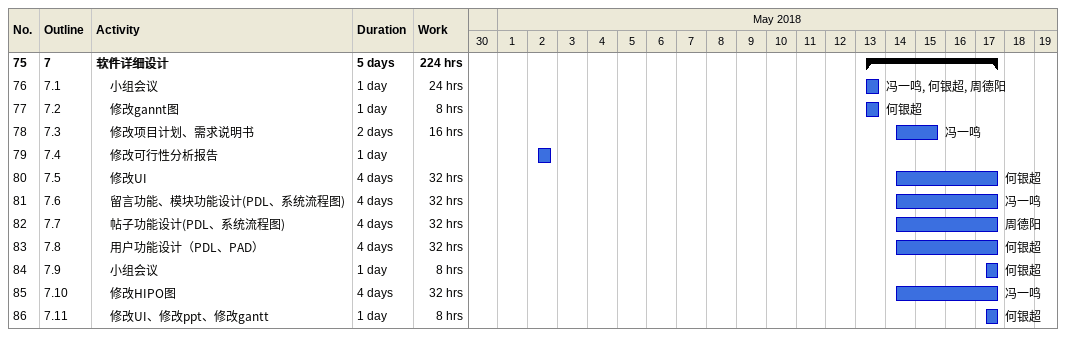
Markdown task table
| ID | WBS | Task | Duration | Start | Finish | Resources | Work (h) |
|---|---|---|---|---|---|---|---|
| 75 | 7 | **软件详细设计** | 5d | 2018-05-13 | 2018-05-17 |  | 224 |
| 76 | 7.1 | 小组会议 | 1d | 2018-05-13 | 2018-05-13 | 冯一鸣, 何银超, 周德阳 | 24 |
| 77 | 7.2 | 修改gannt图 | 1d | 2018-05-13 | 2018-05-13 | 何银超 | 8 |
| 78 | 7.3 | 修改项目计划、需求说明书 | 2d | 2018-05-14 | 2018-05-15 | 冯一鸣 | 16 |
| 79 | 7.4 | 修改可行性分析报告 | 1d | 2018-05-02 | 2018-05-02 |  |  |
| 80 | 7.5 | 修改UI | 4d | 2018-05-14 | 2018-05-17 | 何银超 | 32 |
| 81 | 7.6 | 留言功能、模块功能设计(PDL、系统流程图) | 4d | 2018-05-14 | 2018-05-17 | 冯一鸣 | 32 |
| 82 | 7.7 | 帖子功能设计(PDL、系统流程图) | 4d | 2018-05-14 | 2018-05-17 | 周德阳 | 32 |
| 83 | 7.8 | 用户功能设计（PDL、PAD） | 4d | 2018-05-14 | 2018-05-17 | 何银超 | 32 |
| 84 | 7.9 | 小组会议 | 1d | 2018-05-17 | 2018-05-17 | 何银超 | 8 |
| 85 | 7.10 | 修改HIPO图 | 4d | 2018-05-14 | 2018-05-17 | 冯一鸣 | 32 |
| 86 | 7.11 | 修改UI、修改ppt、修改gantt | 1d | 2018-05-17 | 2018-05-17 | 何银超 | 8 |
